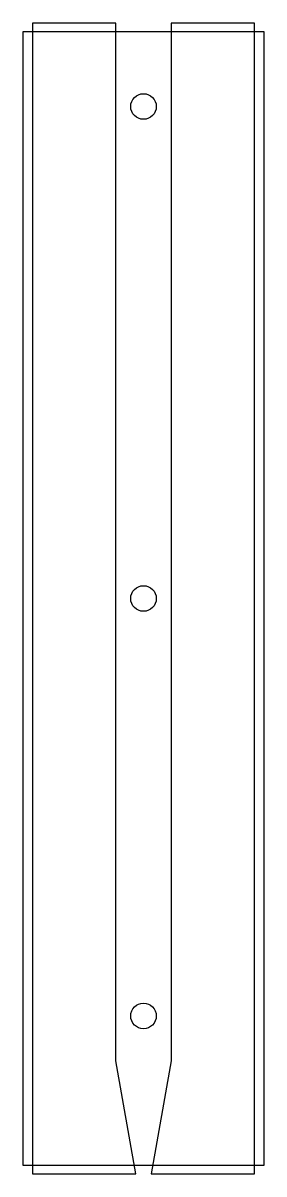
# Model space of a CAD drawing. Extents: x 0 to 81, y -3 to 383.
import ezdxf

# ---------------------------------------------------------------- set-up
doc = ezdxf.new("R2010")
doc.units = 0
doc.layers.get('0').update_dxf_attribs({"linetype": 'CONTINUOUS'})

msp = doc.modelspace()

# ---------------------------------------------------------------- linework, layer by layer
for points in [[(37.95, -3), (31.25, 35), (31.25, 383), (3.25, 383), (3.25, -3), (31.25, -3)], [(49.75, -3), (77.75, -3), (77.75, 383), (49.75, 383), (49.75, 35), (43.05, -3)], [(0, 0), (81, 0), (81, 380), (0, 380)]]:
    msp.add_lwpolyline(points, close=True)
for centre in [(40.5, 355), (40.5, 190), (40.5, 50)]:
    msp.add_circle(centre, 4.3)

doc.saveas('drawing.dxf')
